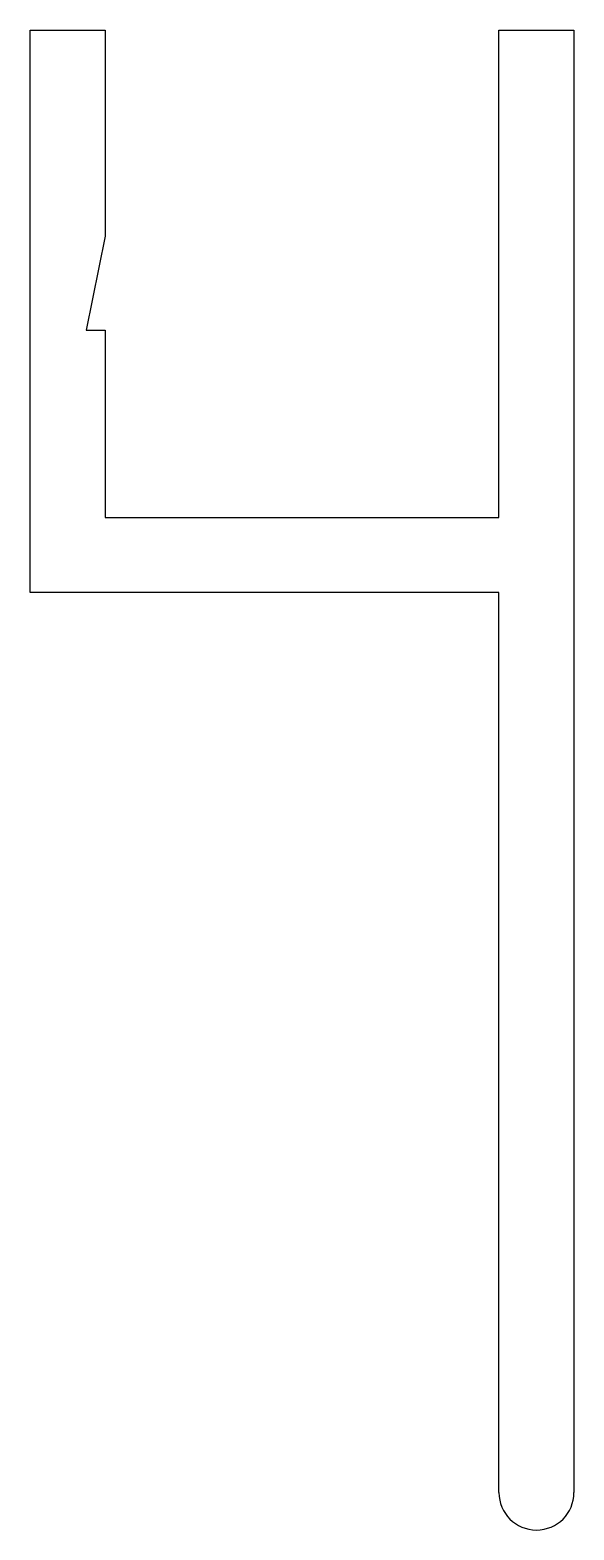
# Model space of a CAD drawing. Extents: x 1.7 to 16.2, y 0.8 to 40.8.
import ezdxf

# ---------------------------------------------------------------- set-up
doc = ezdxf.new("R2010")
doc.units = 0
doc.layers.add('ANA', color=220, linetype='CONTINUOUS')

msp = doc.modelspace()

# ---------------------------------------------------------------- linework, layer by layer
at = {"layer": 'ANA', "color": 0}
for p, q in [((1.739, 25.816), (1.739, 40.816)), ((1.739, 40.816), (3.739, 40.816)), ((3.739, 40.816), (3.739, 35.316)), ((14.239, 27.816), (14.239, 40.816)), ((14.239, 40.816), (16.239, 40.816)), ((16.239, 40.816), (16.239, 1.816)), ((3.739, 35.316), (3.239, 32.816)), ((3.239, 32.816), (3.739, 32.816)), ((3.739, 32.816), (3.739, 27.816)), ((3.739, 27.816), (14.239, 27.816)), ((14.239, 25.816), (1.739, 25.816)), ((14.239, 1.816), (14.239, 25.816))]:
    msp.add_line(p, q, dxfattribs=at)
msp.add_arc((15.239, 1.816), 1, 180, 0, dxfattribs=at)

doc.saveas('drawing.dxf')
